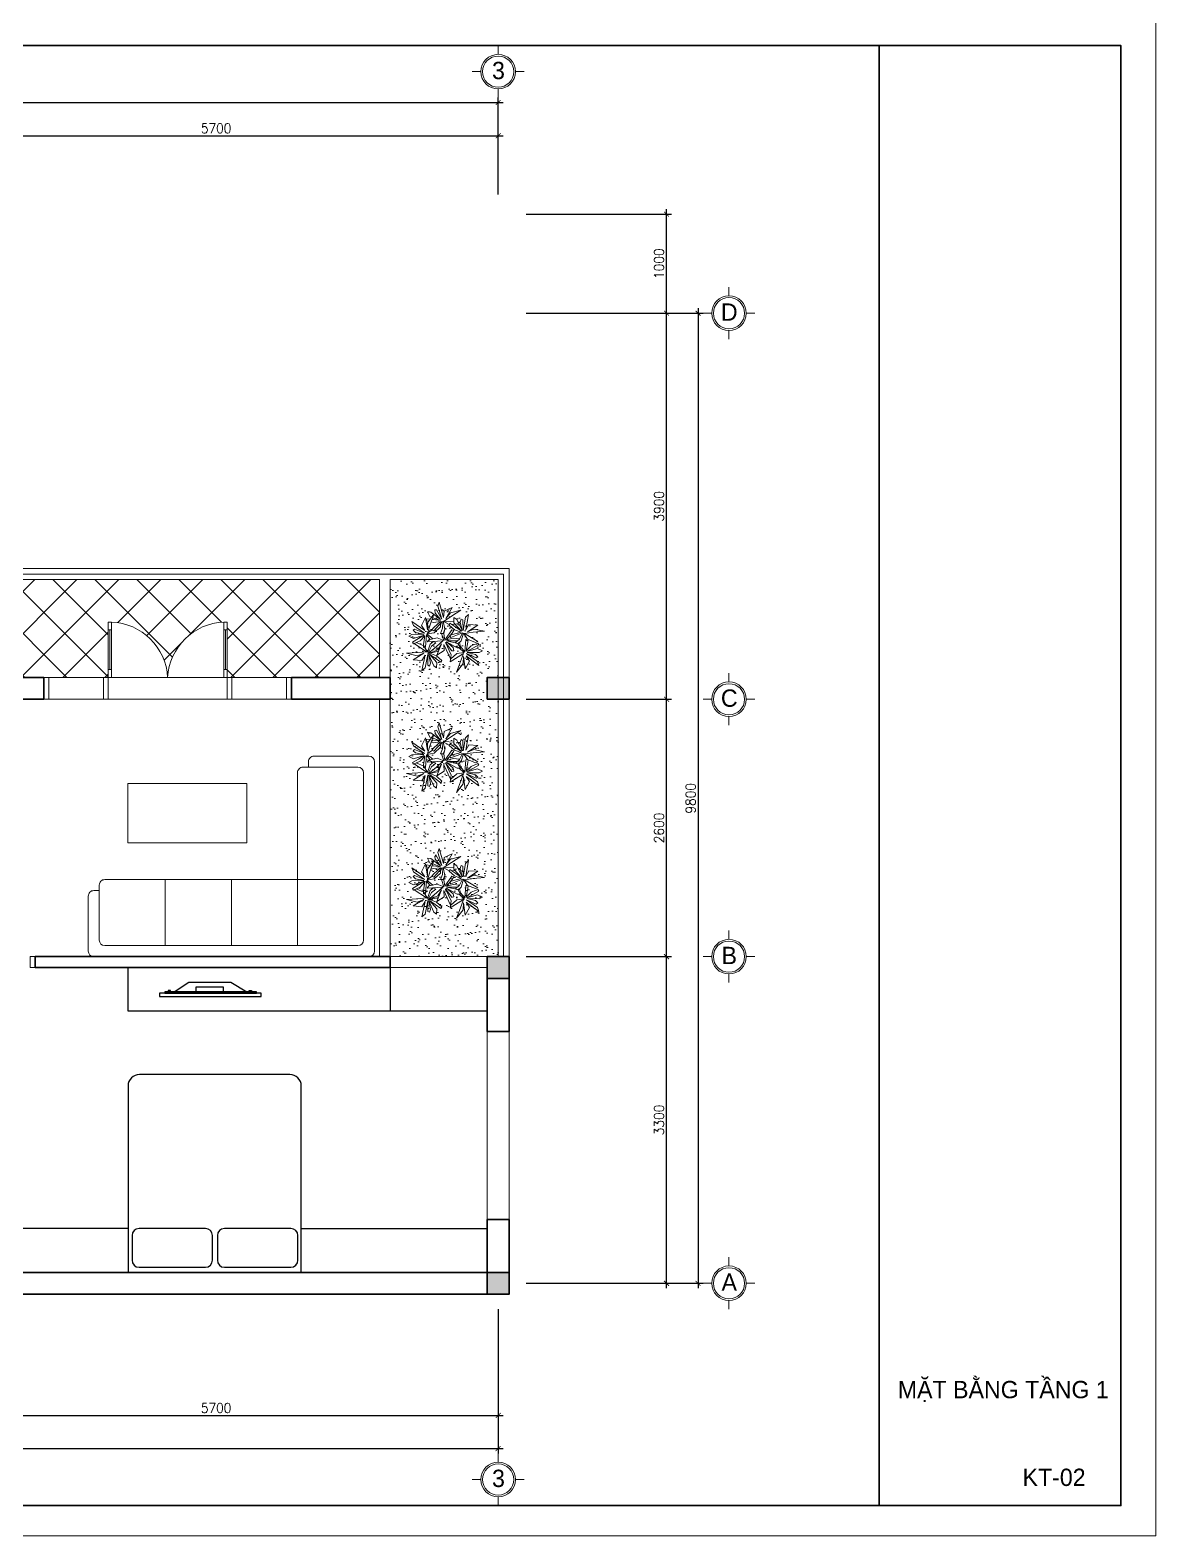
# Model space of a CAD drawing. Header units: millimetres. Extents: x -529782 to -142003, y -492574 to -273331.
# Drawn here: x -453042 to -441666, y -310248 to -295036 of the extents above; entities that cross this region are included whole.
import ezdxf
from ezdxf.enums import TextEntityAlignment as Align

# ---------------------------------------------------------------- set-up
doc = ezdxf.new("R2010")
doc.units = ezdxf.units.MM
doc.header["$LTSCALE"] = 500
doc.header["$MEASUREMENT"] = 0
doc.header["$PDMODE"] = 3
doc.linetypes.add('CENTER', pattern=[2, 1.25, -0.25, 0.25, -0.25])
doc.linetypes.add('HIDDEN', pattern=[0.375, 0.25, -0.125])
doc.layers.get('0').update_dxf_attribs({"linetype": 'CONTINUOUS', "lineweight": 13})
doc.layers.get('Defpoints').update_dxf_attribs({"color": 255, "linetype": 'CONTINUOUS', "lineweight": 13})
for name, color, linetype, lineweight in [('1.cat 30', 30, 'CONTINUOUS', 35), ('1.cot', 2, 'CONTINUOUS', 35), ('2.thay 145', 145, 'CONTINUOUS', 18), ('3.manh 08', 8, 'CONTINUOUS', 9), ('4.dim 08', 8, 'CONTINUOUS', 13), ('7.tim 67', 67, 'CENTER', 9), ('9.text \xad white', 7, 'CONTINUOUS', 15), ('CA.dim 08', 251, 'CONTINUOUS', 13), ('CA.thay 145', 145, 'CONTINUOUS', 18), ('garden1', 88, 'CONTINUOUS', 9), ('noithat', 15, 'CONTINUOUS', 9)]:
    doc.layers.add(name, color=color, linetype=linetype, lineweight=lineweight)
doc.layers.add('HIDE', color=8, linetype='HIDDEN')
doc.layers.add('NTHT', color=5, linetype='CONTINUOUS')
doc.styles.add('CA.JSC1', font='')
doc.styles.get("Standard").update_dxf_attribs({"font": 'txt.shx', "width": 0.9})
doc.styles.get('CA.JSC1').set_extended_font_data('.VnAvantH')
doc.dimstyles.new('CA 50', dxfattribs={"dimscale": 0, "dimtxt": 100, "dimasz": 50, "dimexe": 50, "dimexo": 0, "dimgap": 25, "dimtad": 1, "dimdec": 0, "dimzin": 0, "dimdsep": 46, "dimtxsty": 'Standard', "dimblk": 'ARCHTICK', "dimcen": 0.09, "dimdle": 50, "dimclrd": 256, "dimclre": 256, "dimclrt": 7, "dimadec": 0, "dimazin": 0, "dimtfac": 1, "dimtdec": 0, "dimtix": 1, "dimtmove": 2, "dimatfit": 3, "dimldrblk": 'DOT', "dimfxl": 1, "dimtolj": 1, "dimtzin": 0, "dimarcsym": 0})

# ---------------------------------------------------------------- blocks, each defined once
blk = doc.blocks.new('A$C1A9D127A')
at = {"layer": 'noithat', "color": 135, "linetype": 'Continuous'}
for p, q in [((49.99985728343017, 109.9998206971213), (-0.0001427165698260069, 109.9998206971213)), ((-0.0001427165698260069, 109.9998206971213), (-0.0001427165698260069, -0.000179302878677845)), ((49.99985728343017, -0.000179302878677845), (49.99985728343017, 109.9998206971213)), ((-0.0001427165698260069, -0.000179302878677845), (49.99985728343017, -0.000179302878677845))]:
    blk.add_line(p, q, dxfattribs=at)
blk = doc.blocks.new('_ArchTick')
at = {"color": 1, "linetype": 'ByBlock', "const_width": 0.150000081}
blk.add_lwpolyline([(-0.5000002699998731, -0.5000002699998731), (0.5000002699998731, 0.5000002699998731)], dxfattribs=at)
blk = doc.blocks.new('*D1973')
at = {"layer": '7.tim 67', "linetype": 'Continuous', "lineweight": -2, "transparency": 16777216}
for p, q in [((-454011.9635896764, -307958.8423024677), (-454011.9635896764, -309081.477446922)), ((-448311.9635896764, -307958.8423024677), (-448311.9635896764, -309081.477446922)), ((-454061.9635896764, -309031.477446922), (-448261.9635896764, -309031.477446922))]:
    blk.add_line(p, q, dxfattribs=at)
at = {"layer": 'Defpoints', "color": 0, "linetype": 'Continuous', "transparency": 16777216}
for p in [(-454011.9635896764, -307958.8423024677), (-448311.9635896764, -307958.8423024677), (-448311.9635896764, -309031.477446922)]:
    blk.add_point(p, dxfattribs=at)
at = {"layer": '7.tim 67', "linetype": 'Continuous', "lineweight": -2, "transparency": 16777216, "xscale": 50, "yscale": 50, "zscale": 50, "rotation": 180}
blk.add_blockref('_ArchTick', (-454011.9635896764, -309031.477446922), dxfattribs=at)
at = {"layer": '7.tim 67', "linetype": 'Continuous', "lineweight": -2, "transparency": 16777216, "xscale": 50, "yscale": 50, "zscale": 50}
blk.add_blockref('_ArchTick', (-448311.9635896764, -309031.477446922), dxfattribs=at)
at = {"layer": '7.tim 67', "color": 7, "linetype": 'Continuous', "transparency": 16777216, "insert": (-451161.9635896764, -308956.477446922), "char_height": 100, "attachment_point": 5}
blk.add_mtext('\\A1;5700', dxfattribs=at)
blk = doc.blocks.new('_DOT')
at = {"color": 1, "linetype": 'ByBlock'}
blk.add_line((-0.5, 0), (-1, 0), dxfattribs=at)
at = {"color": 1, "linetype": 'ByBlock', "const_width": 0.5}
blk.add_lwpolyline([(-0.25, 0, 1), (0.25, 0, 1)], format="xyb", close=True, dxfattribs=at)
blk = doc.blocks.new('*D1979')
at = {"layer": 'CA.dim 08', "lineweight": -2, "transparency": 16777216}
for p, q in [((-459211.9635896764, -307958.8423024677), (-459211.9635896764, -309416.1626297468)), ((-448311.9635896764, -307958.8423024677), (-448311.9635896764, -309416.1626297468)), ((-459261.9635896764, -309366.1626297468), (-448261.9635896764, -309366.1626297468))]:
    blk.add_line(p, q, dxfattribs=at)
at = {"layer": 'Defpoints', "color": 0, "transparency": 16777216}
for p in [(-459211.9635896764, -307958.8423024677), (-448311.9635896764, -307958.8423024677), (-448311.9635896764, -309366.1626297468)]:
    blk.add_point(p, dxfattribs=at)
at = {"layer": 'CA.dim 08', "lineweight": -2, "transparency": 16777216, "xscale": 50, "yscale": 50, "zscale": 50, "rotation": 180}
blk.add_blockref('_ArchTick', (-459211.9635896764, -309366.1626297468), dxfattribs=at)
at = {"layer": 'CA.dim 08', "lineweight": -2, "transparency": 16777216, "xscale": 50, "yscale": 50, "zscale": 50}
blk.add_blockref('_ArchTick', (-448311.9635896764, -309366.1626297468), dxfattribs=at)
at = {"layer": 'CA.dim 08', "color": 7, "transparency": 16777216, "insert": (-454261.9635896763, -309291.1626297468), "char_height": 100, "attachment_point": 5}
blk.add_mtext('\\A1;10900', dxfattribs=at)
blk = doc.blocks.new('A$C41BA5761')
at = {"layer": '2.thay 145'}
blk.add_lwpolyline([(839.9994073519047, 524.9998310285737, -3898660.642287513), (839.9994073521084, 525.0001542164828, 1.154242490888426e-06), (839.9994073524431, 524.9999926225864, 1.154242490888426e-06)], format="xyb", dxfattribs=at)
at = {"layer": '3.manh 08'}
for p, q in [((524.9994049160159, 1050.000159478077), (524.9994049160159, 875.0001713204256)), ((174.9994048396911, 525.0001523148676), (-0.000583361616008915, 525.0001523148676)), ((874.9994049923262, 525.0001523148676), (1049.999393193633, 525.0001523148676)), ((524.9994049160159, 0.0001831847475841641), (524.9994049160159, 175.000171342399))]:
    blk.add_line(p, q, dxfattribs=at)
blk.add_arc((524.9994049160159, 525.0001713313977), 349.9999999890093, 359.9999968883953, 359.9999381014106, dxfattribs=at)
blk = doc.blocks.new('*D1980')
at = {"layer": '7.tim 67', "linetype": 'Continuous', "lineweight": -2, "transparency": 16777216}
for p, q in [((-446611.5287372465, -307746.3387839113), (-446611.5287372465, -304346.3387839113)), ((-448030.4723331982, -304396.3387839113), (-446561.5287372465, -304396.3387839113)), ((-448030.4723331982, -307696.3387839113), (-446561.5287372465, -307696.3387839113))]:
    blk.add_line(p, q, dxfattribs=at)
at = {"layer": 'Defpoints', "color": 0, "linetype": 'Continuous', "transparency": 16777216}
for p in [(-448030.4723331982, -304396.3387839113), (-446611.5287372465, -304396.3387839113), (-448030.4723331982, -307696.3387839113)]:
    blk.add_point(p, dxfattribs=at)
at = {"layer": '7.tim 67', "linetype": 'Continuous', "lineweight": -2, "transparency": 16777216, "xscale": 50, "yscale": 50, "zscale": 50}
for p, rotation in [((-446611.5287372465, -304396.3387839113), 90), ((-446611.5287372465, -307696.3387839113), 270)]:
    blk.add_blockref('_ArchTick', p, dxfattribs=dict(at, rotation=rotation))
at = {"layer": '7.tim 67', "color": 7, "linetype": 'Continuous', "transparency": 16777216, "insert": (-446686.5287372464, -306046.3387839114), "char_height": 100, "attachment_point": 5, "rotation": 90}
blk.add_mtext('\\A1;3300', dxfattribs=at)
blk = doc.blocks.new('*D1981')
at = {"layer": '7.tim 67', "linetype": 'Continuous', "lineweight": -2, "transparency": 16777216}
for p, q in [((-448030.4723331982, -301796.3387839114), (-446561.5287372465, -301796.3387839114)), ((-446611.5287372465, -304446.3387839113), (-446611.5287372465, -301746.3387839114)), ((-448030.4723331982, -304396.3387839113), (-446561.5287372465, -304396.3387839113))]:
    blk.add_line(p, q, dxfattribs=at)
at = {"layer": 'Defpoints', "color": 0, "linetype": 'Continuous', "transparency": 16777216}
for p in [(-448030.4723331982, -301796.3387839114), (-446611.5287372465, -301796.3387839114), (-448030.4723331982, -304396.3387839113)]:
    blk.add_point(p, dxfattribs=at)
at = {"layer": '7.tim 67', "linetype": 'Continuous', "lineweight": -2, "transparency": 16777216, "xscale": 50, "yscale": 50, "zscale": 50}
for p, rotation in [((-446611.5287372465, -301796.3387839114), 90), ((-446611.5287372465, -304396.3387839113), 270)]:
    blk.add_blockref('_ArchTick', p, dxfattribs=dict(at, rotation=rotation))
at = {"layer": '7.tim 67', "color": 7, "linetype": 'Continuous', "transparency": 16777216, "insert": (-446686.5287372464, -303096.3387839114), "char_height": 100, "attachment_point": 5, "rotation": 90}
blk.add_mtext('\\A1;2600', dxfattribs=at)
blk = doc.blocks.new('*D1982')
at = {"layer": '7.tim 67', "linetype": 'Continuous', "lineweight": -2, "transparency": 16777216}
for p, q in [((-446611.5287372465, -301846.3387839114), (-446611.5287372465, -297846.3387839113)), ((-448030.4723331982, -297896.3387839113), (-446561.5287372465, -297896.3387839113)), ((-448030.4723331982, -301796.3387839114), (-446561.5287372465, -301796.3387839114))]:
    blk.add_line(p, q, dxfattribs=at)
at = {"layer": 'Defpoints', "color": 0, "linetype": 'Continuous', "transparency": 16777216}
for p in [(-448030.4723331982, -297896.3387839113), (-446611.5287372465, -297896.3387839113), (-448030.4723331982, -301796.3387839114)]:
    blk.add_point(p, dxfattribs=at)
at = {"layer": '7.tim 67', "linetype": 'Continuous', "lineweight": -2, "transparency": 16777216, "xscale": 50, "yscale": 50, "zscale": 50}
for p, rotation in [((-446611.5287372465, -297896.3387839113), 90), ((-446611.5287372465, -301796.3387839114), 270)]:
    blk.add_blockref('_ArchTick', p, dxfattribs=dict(at, rotation=rotation))
at = {"layer": '7.tim 67', "color": 7, "linetype": 'Continuous', "transparency": 16777216, "insert": (-446686.5287372464, -299846.3387839114), "char_height": 100, "attachment_point": 5, "rotation": 90}
blk.add_mtext('\\A1;3900', dxfattribs=at)
blk = doc.blocks.new('*D1983')
at = {"layer": '7.tim 67', "linetype": 'Continuous', "lineweight": -2, "transparency": 16777216}
for p, q in [((-448030.4723331982, -296896.3387839113), (-446561.5287372465, -296896.3387839113)), ((-446611.5287372465, -297946.3387839113), (-446611.5287372465, -296846.3387839113)), ((-448030.4723331982, -297896.3387839113), (-446561.5287372465, -297896.3387839113))]:
    blk.add_line(p, q, dxfattribs=at)
at = {"layer": 'Defpoints', "color": 0, "linetype": 'Continuous', "transparency": 16777216}
for p in [(-448030.4723331982, -296896.3387839113), (-446611.5287372465, -296896.3387839113), (-448030.4723331982, -297896.3387839113)]:
    blk.add_point(p, dxfattribs=at)
at = {"layer": '7.tim 67', "linetype": 'Continuous', "lineweight": -2, "transparency": 16777216, "xscale": 50, "yscale": 50, "zscale": 50}
for p, rotation in [((-446611.5287372465, -296896.3387839113), 90), ((-446611.5287372465, -297896.3387839113), 270)]:
    blk.add_blockref('_ArchTick', p, dxfattribs=dict(at, rotation=rotation))
at = {"layer": '7.tim 67', "color": 7, "linetype": 'Continuous', "transparency": 16777216, "insert": (-446686.5287372464, -297396.3387839114), "char_height": 100, "attachment_point": 5, "rotation": 90}
blk.add_mtext('\\A1;1000', dxfattribs=at)
blk = doc.blocks.new('*D1984')
at = {"layer": 'CA.dim 08', "lineweight": -2, "transparency": 16777216}
for p, q in [((-446292.1934527561, -297846.3387839113), (-446292.1934527561, -307746.3387839113)), ((-448030.4723331982, -297896.3387839113), (-446242.1934527561, -297896.3387839113)), ((-448030.4723331982, -307696.3387839113), (-446242.1934527561, -307696.3387839113))]:
    blk.add_line(p, q, dxfattribs=at)
at = {"layer": 'Defpoints', "color": 0, "transparency": 16777216}
for p in [(-448030.4723331982, -297896.3387839113), (-448030.4723331982, -307696.3387839113), (-446292.1934527561, -307696.3387839113)]:
    blk.add_point(p, dxfattribs=at)
at = {"layer": 'CA.dim 08', "lineweight": -2, "transparency": 16777216, "xscale": 50, "yscale": 50, "zscale": 50}
for p, rotation in [((-446292.1934527561, -297896.3387839113), 90), ((-446292.1934527561, -307696.3387839113), 270)]:
    blk.add_blockref('_ArchTick', p, dxfattribs=dict(at, rotation=rotation))
at = {"layer": 'CA.dim 08', "color": 7, "transparency": 16777216, "insert": (-446367.193452756, -302796.3387839114), "char_height": 100, "attachment_point": 5, "rotation": 90}
blk.add_mtext('\\A1;9800', dxfattribs=at)
blk = doc.blocks.new('*D1986')
at = {"layer": '7.tim 67', "linetype": 'Continuous', "lineweight": -2, "transparency": 16777216}
for p, q in [((-454061.9635896764, -296102.9920809304), (-448261.9635896764, -296102.9920809304)), ((-454011.9635896764, -296698.2520572055), (-454011.9635896764, -296052.9920809304)), ((-448311.9635896764, -296698.2520572055), (-448311.9635896764, -296052.9920809304))]:
    blk.add_line(p, q, dxfattribs=at)
at = {"layer": 'Defpoints', "color": 0, "linetype": 'Continuous', "transparency": 16777216}
for p in [(-448311.9635896764, -296102.9920809304), (-454011.9635896764, -296698.2520572055), (-448311.9635896764, -296698.2520572055)]:
    blk.add_point(p, dxfattribs=at)
at = {"layer": '7.tim 67', "linetype": 'Continuous', "lineweight": -2, "transparency": 16777216, "xscale": 50, "yscale": 50, "zscale": 50, "rotation": 180}
blk.add_blockref('_ArchTick', (-454011.9635896764, -296102.9920809304), dxfattribs=at)
at = {"layer": '7.tim 67', "linetype": 'Continuous', "lineweight": -2, "transparency": 16777216, "xscale": 50, "yscale": 50, "zscale": 50}
blk.add_blockref('_ArchTick', (-448311.9635896764, -296102.9920809304), dxfattribs=at)
at = {"layer": '7.tim 67', "color": 7, "linetype": 'Continuous', "transparency": 16777216, "insert": (-451161.9635896764, -296027.9920809304), "char_height": 100, "attachment_point": 5}
blk.add_mtext('\\A1;5700', dxfattribs=at)
blk = doc.blocks.new('*D1987')
at = {"layer": 'CA.dim 08', "lineweight": -2, "transparency": 16777216}
for p, q in [((-459261.9635896764, -295768.3068981057), (-448261.9635896764, -295768.3068981057)), ((-459211.9635896764, -296434.9971457466), (-459211.9635896764, -295718.3068981057)), ((-448311.9635896764, -296434.9971457466), (-448311.9635896764, -295718.3068981057))]:
    blk.add_line(p, q, dxfattribs=at)
at = {"layer": 'Defpoints', "color": 0, "transparency": 16777216}
for p in [(-448311.9635896764, -295768.3068981057), (-459211.9635896764, -296434.9971457466), (-448311.9635896764, -296434.9971457466)]:
    blk.add_point(p, dxfattribs=at)
at = {"layer": 'CA.dim 08', "lineweight": -2, "transparency": 16777216, "xscale": 50, "yscale": 50, "zscale": 50, "rotation": 180}
blk.add_blockref('_ArchTick', (-459211.9635896764, -295768.3068981057), dxfattribs=at)
at = {"layer": 'CA.dim 08', "lineweight": -2, "transparency": 16777216, "xscale": 50, "yscale": 50, "zscale": 50}
blk.add_blockref('_ArchTick', (-448311.9635896764, -295768.3068981057), dxfattribs=at)
at = {"layer": 'CA.dim 08', "color": 7, "transparency": 16777216, "insert": (-454261.9635896764, -295843.3068981057), "char_height": 100, "attachment_point": 5}
blk.add_mtext('\\A1;10900', dxfattribs=at)
blk = doc.blocks.new('khung co loan')
at = {"layer": '1.cat 30'}
blk.add_lwpolyline([(1158.281703106128, -14553.47590842255), (1158.281703106128, -303.4759079545038), (20658.28170374641, -303.4759079545038), (20658.28170374641, -14553.47590842255)], close=True, dxfattribs=at)
blk.add_lwpolyline([(18298.08122972515, -303.4759079552605), (18298.08122972515, -14553.47590842255)], dxfattribs=at)
at = {"layer": '3.manh 08'}
blk.add_lwpolyline([(0, -14850.00000048772), (21000.00000000023, -14850.00000048772), (21000.00000000023, -4.877219907939434e-07), (0, -4.877219907939434e-07)], close=True, dxfattribs=at)
blk = doc.blocks.new('LCD')
blk.add_lwpolyline([(-293.9348753131344, -78.38028329071676), (-173.8344623679295, 0), (173.8344623679295, 0), (305.4047792079509, -78.38028329073131)])
for points in [[(-414.6691140700132, -89.59505676757544), (-414.6691140700132, -118.3803559560329), (424.3031381051987, -118.3803559560329), (424.3031381051987, -89.59505676757544)], [(-370.1690302749921, -89.59505676757544), (384.3309697250079, -89.59505676757544), (384.3309697250079, -78.38028329072404), (-370.1690302749921, -78.38028329072404)], [(-344.1690302749921, -78.38028329072404), (-324.1690302749921, -78.38028329072404), (-324.1690302749921, -67.88028329072404), (-344.1690302749921, -67.88028329072404)], [(-112.6690302749921, -37.38028329072404), (110.8309697250079, -37.38028329072404), (110.8309697250079, -78.38028329072404), (-112.6690302749921, -78.38028329072404)], [(344.1690302749921, -78.38028329072404), (324.1690302749921, -78.38028329072404), (324.1690302749921, -67.88028329072404), (344.1690302749921, -67.88028329072404)]]:
    blk.add_lwpolyline(points, close=True)
blk = doc.blocks.new('A$C547F5936')
at = {"layer": 'noithat'}
for p, q in [((1223.749992698431, 1557.416313473135), (55.62199917435646, 1557.416313473135)), ((2836.836076870561, 1557.458222828805), (778.749992698431, 1557.458222828805)), ((-7.301568984985352e-06, 1501.794307000935), (-7.301568984985352e-06, -411.800029680133)), ((111.2440056502819, 1390.550294052809), (111.2440056502819, -300.5560167320074)), ((1223.749992698431, 1446.17230052501), (166.8660121262074, 1446.17230052501)), ((778.7080833464861, -300.5560167320074), (778.7080833464861, 1446.17230052501)), ((2725.59206391871, 1446.21420988068), (889.999992698431, 1446.21420988068)), ((1446.249992698431, 1446.208222828805), (1446.249992698431, 778.7082228288054)), ((2113.749992698431, 1446.21420988068), (2113.749992698431, 778.7501321844757)), ((2781.214070394635, 834.3721386604011), (2781.214070394635, 1390.59220340848)), ((2892.458083346486, 945.6161516085267), (2892.458083346486, 1501.836216356605)), ((111.2440056502819, 778.7501321844757), (2725.59206391871, 778.7501321844757)), ((111.2440056502819, 778.7082228288054), (778.7080833464861, 778.7082228288054)), ((2781.214070394635, 889.9941451363266), (2836.836076870561, 889.9941451363266)), ((1291.249992698431, 407.5001321844757), (2491.249992698431, 407.5001321844753)), ((1291.249992698431, -192.4998678155243), (1291.249992698431, 407.5001321844757)), ((2491.249992698431, 407.5001321844753), (2491.249992698431, -192.4998678155247)), ((2491.249992698431, -192.4998678155247), (1291.249992698431, -192.4998678155243)), ((166.8660121262074, -356.1780232042075), (723.0860768705606, -356.1780232042075)), ((667.4640703946352, -411.800029680133), (667.4640703946352, -356.1780232042075)), ((55.62199917435646, -467.4220361560584), (611.8420639187098, -467.4220361560584))]:
    blk.add_line(p, q, dxfattribs=at)
for centre, radius, start, end in [((55.62199917435646, 1501.794307000935), 55.62200647461214, 90, 180), ((2836.836076870561, 1501.836216356605), 55.6220064746376, 0, 90), ((166.8660121262074, 1390.550294052809), 55.62200647461214, 90, 180), ((2725.59206391871, 1390.59220340848), 55.62200647461577, 0, 90), ((2836.836076870561, 945.6161516085267), 55.62200647462305, 270, 0), ((2725.59206391871, 834.3721386604011), 55.62200647461577, 270, 0), ((166.8660121262074, -300.5560167320074), 55.62200647460122, 180, 270), ((723.0860768705606, -300.5560167320074), 55.62200647462305, 270, 0), ((55.62199917435646, -411.800029680133), 55.62200647461577, 180, 270), ((611.8420639187098, -411.800029680133), 55.62200647461577, 270, 0)]:
    blk.add_arc(centre, radius, start, end, dxfattribs=at)
blk = doc.blocks.new('A$C2BDB356E')
at = {"layer": 'noithat', "color": 135, "linetype": 'Continuous'}
for p, q in [((0.0007344302721321583, 599.9999563574092), (0.0007344302721321583, 699.9999563574092)), ((0.0007344302721321583, 699.9999563574092), (40.00073443027213, 699.9999563574092)), ((40.00073443027213, 599.9999563574092), (0.0007344302721321583, 599.9999563574092)), ((40.00073443027213, 699.9999563574092), (40.00073443027213, 599.9999563574092)), ((0.0007344302721321583, 99.99995635740925), (0.0007344302721321583, -4.364259075373411e-05)), ((40.00073443027213, 99.99995635740925), (0.0007344302721321583, 99.99995635740925)), ((40.00073443027213, -4.364259075373411e-05), (40.00073443027213, 99.99995635740925)), ((0.0007344302721321583, -4.364259075373411e-05), (40.00073443027213, -4.364259075373411e-05))]:
    blk.add_line(p, q, dxfattribs=at)
at = {"layer": 'noithat', "color": 8, "linetype": 'Continuous'}
for p, q in [((0.0007344302721321583, 99.99995635740925), (0.0007344302721321583, 599.9999563574092)), ((20.00073443027213, 599.9999563574092), (20.00073443027213, 99.99995635740925)), ((40.00073443027213, 599.9999563574092), (40.00073443027213, 99.99995635740925))]:
    blk.add_line(p, q, dxfattribs=at)
at = {"layer": 'noithat', "color": 1, "linetype": 'Continuous'}
blk.add_arc((10.18820847296689, 740.3098040898665), 740.9098847954065, 272.306074052381, 356.8812333185894, dxfattribs=at)
blk = doc.blocks.new('LON')
at = {"layer": 'garden1'}
for points in [[(23.24277342360438, 127.7441970680229), (19.07211953650403, 129.2784137483977), (13.46029109584197, 140.7057993440976), (21.68536592649616, 139.6467053774395), (44.87221260308434, 122.0152245208446), (31.44422030907299, 137.8841682459897), (30.72826271171652, 145.3525397363992), (34.96143613308232, 145.5530660055956), (47.49797342567035, 123.3813651075616), (37.86921471059759, 154.0726730237802), (41.09189834709105, 163.5902553942724), (52.06642477742571, 127.4265266922885), (53.01899839319231, 142.269263754788), (72.47093255032814, 151.055171650165), (57.66573878550116, 125.001292138928), (68.37716678383731, 138.0814920699777), (93.35478190221329, 144.9043365646939), (70.553270886252, 130.3718485674908), (53.46545266813337, 118.6452747906005), (76.42569240318699, 117.0629560116358)], [(19.98918023412989, 74.7878463963425), (10.57944507120555, 85.73703142153681), (8.829644571233075, 56.18617319017358), (3.566967436228879, 55.30449900277017), (3.92520145564049, 62.60611008440901), (7.355701882836001, 83.61544902733294), (-4.395831226014707, 71.53341287477815), (-19.99101625333424, 64.25944202225946), (-22.80142645724845, 68.11691405529564), (-8.58389704937872, 76.65834259716212), (5.633632358541945, 85.1997711389995), (-19.85317809413391, 76.85127972140617), (-31.34285499911493, 82.3344434631872), (-24.23409029516188, 86.60515773412772), (4.889705583773321, 87.15605663805036), (-15.48590451451309, 91.27538487495622), (-20.67966256988439, 96.68962953714072), (-17.48346886404761, 99.47249025852943), (6.10206430805556, 89.85626891186985), (-20.48672544564761, 107.9589105819177), (-23.86194541461737, 117.4234736548242), (7.176675619710295, 95.86287282164267), (-1.282104474572407, 108.0965672479651), (8.52696324975841, 127.053152129738), (13.07308159935928, 97.43337481874914), (13.36248728575447, 114.3372963859001), (28.72354708491184, 135.1812476871128), (19.85125251300633, 109.6394290159806), (13.72053981200588, 89.84244879730977), (24.82264763888816, 97.44165948942828)], [(16.26504039290012, 118.2758707034227), (11.15409132592322, 119.4866720618156), (11.34210316254757, 124.2556496827892), (19.86326816684596, 123.1584299454989)], [(39.86209046388103, 107.7359114010178), (44.63541504139721, 111.0031737742684), (44.22208205694187, 105.0241193470283), (29.24680575972889, 90.8205008002551), (11.8193532780133, 87.77596536817146), (25.80952472036006, 76.08331418407033)], [(65.4935783056062, 110.1925414091238), (50.69242575181124, 118.2034765093122), (54.70935602622922, 98.93955418880796), (50.56233008429263, 89.27470572455786), (44.40683900515432, 89.24181842054531), (49.11004201811738, 101.364788742183), (48.4552030351042, 117.3731401221885), (28.75413842697162, 95.27827471625642), (24.0791667243393, 97.85077536337485), (28.88889008817205, 103.3560834531381), (44.61056771957374, 117.7084180525999), (27.89877317473292, 115.5197995176568), (22.35045807223651, 116.8342143894988)], [(24.34672380824486, 122.5811220282776), (27.79225282385596, 122.1374617495021), (44.24240248517162, 120.0192738162004), (25.8119013866235, 126.7991176915966)], [(68.43148713920527, 84.69649789207324), (73.30256113791256, 86.63953272701474), (93.83742629153858, 92.25023403100204), (77.96446267411375, 97.91796320589492), (64.86739540644339, 109.0798302981857), (67.20805979007127, 113.2391314706474), (80.88543634591042, 103.8570467049431), (94.56281290172774, 94.47496193925326), (76.37769883609144, 114.1873043272208), (76.5901445557829, 126.9165080264502), (83.42883283370611, 122.225465643598), (96.03301335316064, 95.9645896217844), (91.31220321246656, 116.2093001313478), (94.07838594667555, 123.1833521157387), (97.93781885951466, 121.4327106357814), (98.99284148713923, 95.98401685288991), (104.4086435689678, 127.6910896255431), (111.6145685041192, 134.6942824565776), (104.9027841395655, 97.50278538206476), (112.5148001941707, 110.2805571590288), (133.8333336512733, 109.2365019693243), (108.7816442834592, 92.79231576812163), (124.2770307168976, 99.55392203283554), (149.6195016399506, 94.24434281083813), (122.7006074056044, 91.69969250069698), (102.1463150208801, 89.048819330681), (134.2406785930871, 69.72376774226723), (128.6306042002834, 67.61497630939994), (109.4882305737265, 75.33321522387268), (99.47664153097867, 89.91928326289053), (94.27328516883426, 70.94141418945219), (86.24905367579049, 64.28773384659144)], [(79.35159543319605, 110.9636529529962), (71.55061607970856, 110.2603269431274)], [(86.23095948502305, 116.3872201127233), (90.84019742417149, 116.0695716982591), (87.92287120217952, 112.8621132027183)], [(85.32901895615214, 71.14120106236078), (76.09531530251843, 71.1316823198722), (59.5093618581086, 71.11458436808607), (85.66216129610257, 65.17270776590158), (92.698366698678, 54.56282682724122), (84.405389976484, 54.55427785136271), (59.14173493456474, 69.05416439996043), (74.50083997212641, 55.04587241112313), (76.17225907983084, 47.73180882331508), (72.00012229390995, 46.98800600033428), (56.71368804285885, 67.3613713553641), (70.21328452587477, 38.16496282971639), (68.2426332960531, 28.31170967503567), (52.70399078182527, 62.76176182033669), (53.67007895524875, 47.91989827017824), (35.51102411733882, 36.70300710576703), (46.8390609512935, 64.4460058890545), (37.90059912035213, 50.09573689865647), (14.00913106402732, 40.11424311697192), (34.75012334257917, 57.46109733612684), (50.18617515182996, 71.28984885397949), (12.79083462741983, 69.03279345740157), (16.21916859039629, 73.94873306631052), (36.36597260986309, 78.4329239409999), (52.87925526771869, 72.08494852660806), (46.90837430640386, 89.25518352024665)], [(54.18532671686989, 101.4526323900936), (55.38424893104093, 101.6147850779234), (52.28079401785362, 88.98723204489215), (54.99097208550666, 73.19637827311817), (71.68379521436873, 97.64355970552424), (76.65103167292546, 95.69428241260175), (72.59003756219317, 89.61561620753491), (58.84677879756055, 73.3588177979982), (75.137776104988, 77.6805691478221), (90.58973054352828, 76.0751703713031)], [(83.20225150570332, 65.7315955615195), (80.68333115295536, 67.00427235224925), (90.39442502491147, 75.65188380339532), (97.10683630068525, 90.19972429142217), (69.5014099183536, 79.51068980504351), (67.07767875578429, 83.09508804083453)], [(110.7220090767005, 74.83575354857021), (110.1650619223801, 68.24487895003404), (105.9956514712831, 47.36961434116529), (118.1660315771151, 59.02963046808145), (134.0080810378786, 65.74899925403588), (136.6806810929338, 61.79479833022924), (122.1707240320611, 53.76016765474924), (107.660766971203, 45.72553697924013), (133.4261873898649, 53.16985875151295), (144.7153117684284, 47.2848412693711), (137.4603332380066, 43.26752593161655), (108.335228426331, 43.74422888974368), (128.5528620904443, 38.90877223869029), (133.5524162177535, 33.3147015805589), (130.2600538663173, 30.64630915313319), (107.0283817919844, 41.08845934510464), (132.9621073145099, 22.05923822276236), (136.0013914903029, 12.48151324765058), (105.7425732956472, 35.1234969386278), (113.7645810883332, 22.59905559483741), (103.2929775031807, 4.000253527090535), (99.79444139954285, 33.76195114552684), (98.90897804468113, 16.87875610882475), (82.82226566342433, -3.410407224408118), (92.58995440026774, 21.8025729393994), (99.41513439599657, 41.37099091392884), (67.7731117503572, 21.31386761835893), (68.39708167437493, 27.27462239724991), (83.86403175922896, 40.94119237923587), (101.388027230314, 43.36912951379782), (88.92091928783339, 54.55893277229916)], [(90.09856202806259, 67.47974021821574), (92.69155798246356, 57.8748789470701), (102.6990814922538, 45.36306048609549), (105.4901156398555, 74.83381128052133), (109.4717382651725, 75.35724317126733)], [(39.53948885821592, 46.5689436349785), (19.26317336094507, 41.7905992307642), (34.92634690443811, 35.56652319121349), (47.62156132869131, 23.94963984316564), (45.13564591926843, 19.87548709967814), (31.79770654860476, 29.73416436105617), (18.459767177912, 39.59284162241966), (35.93826863637514, 19.25133718526922), (35.27696865789767, 6.537547728992649), (28.6079989725622, 11.46688635967439), (16.93793918812298, 38.15599800895143), (20.94173719542596, 17.7573717435298), (17.93128588803665, 10.88522863341495), (14.13600342963036, 12.77091128456232), (13.97926758488757, 38.24098238526494), (7.448458712249703, 6.744666545637301), (0, 0), (8.019432190259977, 36.93161533625971), (-0.03854679626238067, 24.4302868207451), (-21.30698858902178, 26.22564297146164), (4.309134108152648, 41.77596959064249), (-11.4151066555205, 35.56512645898329), (-36.55452776699531, 41.76528534237877), (-9.562628676518216, 43.35886480056797), (11.07237568582059, 45.28309424797771), (-18.86887086908246, 64.78283772440045)], [(-13.67129498601571, 67.20711261508404), (4.218807607729104, 59.24912892497377), (13.70968481581804, 44.31900682834384), (19.57919371005119, 63.10153321168036), (27.90675546560669, 69.52483728411607), (33.29956277411839, 66.5568781648617), (23.28949179214396, 58.25717895731214), (16.0681236607852, 43.95515216696367), (20.39951144152292, 45.45887635942199)], [(23.35560674373119, 66.01439653597481), (22.24939765490853, 69.60368010867387)], [(28.31885316714761, 69.970011772617), (28.53195879523264, 69.18075342994416)], [(39.04420320915233, 51.93173805894912), (42.17271423525381, 53.01786055695266)]]:
    blk.add_lwpolyline(points, dxfattribs=at)

msp = doc.modelspace()

# ---------------------------------------------------------------- hatches: boundary and pattern name
at = {"layer": '1.cot'}
for points in [[(-448201.9635896762, -301576.3387839114), (-448421.9635896762, -301576.3387839114), (-448421.9635896762, -301796.3387839114), (-448201.9635896762, -301796.3387839114)], [(-448201.9635896764, -304396.3387839113), (-448421.9635896764, -304396.3387839113), (-448421.9635896764, -304616.3387839113), (-448201.9635896764, -304616.3387839113)], [(-448201.9635896764, -307586.3387839113), (-448421.9635896764, -307586.3387839113), (-448421.9635896764, -307806.3387839113), (-448201.9635896764, -307806.3387839113)]]:
    msp.add_hatch(color=256, dxfattribs=at).paths.add_polyline_path(points)
at = {"layer": 'CA.dim 08'}
h = msp.add_hatch(dxfattribs=at)
h.set_pattern_fill('AR-SAND', color=256, scale=75, style=0)
h.set_pattern_definition([(37.50000000000001, (-145523.5924993914, 15368.81805302692), (-4.724501858220612, 144.5117826759869), [0, -114, 0, -127.5, 0, -121.875]), (7.499999999999999, (-145523.5924993914, 15368.81805302692), (132.7332528950795, 211.6609548922305), [0, -61.49999999999999, 0, -102.75, 0, -39.375]), (327.5, (-145615.8424993914, 15368.81805302692), (233.5606396313621, 0.4244290152723373), [0, -37.5, 0, -135, 0, -176.25]), (317.5, (-145615.8424993914, 15368.81805302692), (225.459495342922, 65.82566737006869), [0, -18.75, 0, -88.5, 0, -101.25])])
h.paths.add_polyline_path([(-448311.9635896764, -301796.3387839114), (-448421.9635896762, -301796.3387839114), (-448421.9635896762, -301576.3387839114), (-448311.9635896764, -301576.3387839114), (-448311.9635896764, -300586.3387839113), (-449401.9635896764, -300586.3387839113), (-449401.9635896764, -301576.3387839113), (-449401.9635896763, -301796.3387839113), (-449401.9635896762, -304396.3387839113), (-448421.9635896764, -304396.3387839113), (-448311.9635896764, -304396.3387839113)])
at = {"layer": 'HIDE'}
h = msp.add_hatch(dxfattribs=at)
h.set_pattern_fill('_USER', color=256, scale=300, angle=45, style=0, double=1, pattern_type=0)
h.set_pattern_definition([(45, (-145523.5924993914, 15368.81805302692), (-212.1320343559642, 212.1320343559643), []), (135, (-145523.5924993914, 15368.81805302692), (-212.1320343559643, -212.1320343559642), [])])
h.paths.add_polyline_path([(-449511.9635896764, -300586.3387839113), (-453901.9635896764, -300586.3387839113), (-453901.9635896764, -301576.3387839113), (-452901.9635896764, -301576.3387839113), (-452851.9635897178, -301576.338783911), (-452301.9635896828, -301576.3387839435), (-452251.9635896828, -301576.3387839435), (-452251.9635896828, -301496.3387839388), (-452251.9635896828, -301096.3387839156), (-452251.9635896828, -301016.3387839108), (-452219.9635892262, -301016.3387839109, -0.3867462165818639), (-451651.9635896643, -301576.3387836438, -0.3867462169709407), (-451083.9635893298, -301016.3387839109), (-451051.9635896785, -301016.3387839109), (-451051.9635896785, -301096.3387839156), (-451051.9635896785, -301496.3387839388), (-451051.9635896785, -301576.3387839435), (-451001.9635896785, -301576.3387839435), (-450451.9635896764, -301576.338783911), (-450401.9635896764, -301576.338783911), (-449511.9635896765, -301576.3387839113)])

# ---------------------------------------------------------------- linework, layer by layer
at = {"layer": '1.cat 30'}
for p, q in [((-452901.9635896764, -301576.3387839113), (-452901.9635896764, -301796.3387839113)), ((-452901.9635896764, -301576.3387839113), (-452901.9635896764, -301796.3387839113)), ((-452901.9635897091, -301796.3387839112), (-452901.9635897091, -301576.338783911)), ((-450401.9635896764, -301576.3387839113), (-450401.9635896764, -301796.3387839113)), ((-450401.9635896764, -301576.3387839113), (-450401.9635896764, -301796.3387839113)), ((-450401.9635896764, -301796.3387839112), (-450401.9635896764, -301576.338783911)), ((-452991.9635896764, -304396.3387839113), (-452991.9635896764, -304506.3387839112)), ((-449401.9635896764, -304506.3387839113), (-449401.9635896764, -304396.3387839113)), ((-448201.9635896763, -305151.3387839113), (-448421.9635896764, -305151.3387839113)), ((-448201.9635896763, -307051.3387839113), (-448421.9635896764, -307051.3387839113))]:
    msp.add_line(p, q, dxfattribs=at)
for points in [[(-457156.9635896764, -297786.3387839113), (-458211.9635896763, -297786.3387839113), (-458211.9635896763, -297786.3387839113), (-459321.9635896764, -297786.3387839113), (-459321.9635896764, -307806.3387839113), (-448201.9635896764, -307806.3387839113), (-448201.9635896764, -307051.3387839113)], [(-452901.9635896764, -301576.3387839113), (-453901.9635896764, -301576.3387839113), (-453901.9635896764, -301286.3387839113)], [(-449401.9635896764, -301576.3387839113), (-450401.9635896764, -301576.3387839113)], [(-449401.9635896764, -301576.3387839113), (-449401.9635896763, -301796.3387839113), (-450401.9635896764, -301796.3387839113)], [(-452901.9635896764, -301796.3387839113), (-454231.9635896764, -301796.3387839113)], [(-449401.9635896764, -304396.3387839113), (-452991.9635896764, -304396.3387839113)], [(-449401.9635896764, -304506.3387839113), (-452991.9635896764, -304506.3387839113)], [(-448201.9635896763, -305151.3387839113), (-448201.9635896763, -304396.3387839113), (-448421.9635896764, -304396.3387839113)], [(-448421.9635896764, -305151.3387839113), (-448421.9635896764, -304396.3387839113)], [(-453901.9635896764, -307586.3387839113), (-448421.9635896764, -307586.3387839113), (-448421.9635896764, -307051.3387839113)]]:
    msp.add_lwpolyline(points, dxfattribs=at)
at = {"layer": '1.cot'}
for points in [[(-448421.9635896762, -301796.3387839114), (-448201.9635896762, -301796.3387839114), (-448201.9635896762, -301576.3387839114), (-448421.9635896762, -301576.3387839114)], [(-448421.9635896764, -304616.3387839113), (-448201.9635896764, -304616.3387839113), (-448201.9635896764, -304396.3387839113), (-448421.9635896764, -304396.3387839113)], [(-448421.9635896764, -307806.3387839113), (-448201.9635896764, -307806.3387839113), (-448201.9635896764, -307586.3387839113), (-448421.9635896764, -307586.3387839113)]]:
    msp.add_lwpolyline(points, close=True, dxfattribs=at)
at = {"layer": '4.dim 08'}
for p, q in [((-453901.9635896764, -300476.3387839113), (-448201.9635896764, -300476.3387839113)), ((-448201.9635896763, -304396.3387839113), (-448201.9635896764, -300476.3387839113)), ((-448201.9635896764, -305151.3387839113), (-448201.9635896764, -304396.3387839114)), ((-448201.9635896764, -307806.3387839113), (-448201.9635896764, -307051.3387839113))]:
    msp.add_line(p, q, dxfattribs=at)
for points in [[(-453901.9635896764, -300476.3387839113), (-448201.9635896764, -300476.3387839113)], [(-453901.9635896764, -300531.3387839113), (-448256.9635896764, -300531.3387839113), (-448256.9635896763, -304396.3387839113)], [(-453901.9635896764, -300586.3387839113), (-449511.9635896764, -300586.3387839113)], [(-449401.9635896764, -300586.3387839113), (-448311.9635896764, -300586.3387839113), (-448311.9635896763, -304396.3387839113)]]:
    msp.add_lwpolyline(points, dxfattribs=at)
at = {"layer": 'CA.dim 08'}
for p, q in [((-449511.9635896764, -301576.3387839113), (-449511.9635896764, -300586.3387839113)), ((-449401.9635896764, -301576.3387839113), (-449401.9635896764, -300586.3387839113)), ((-452301.9635896828, -301576.3387839435), (-452851.9635897178, -301576.3387839435)), ((-452219.963589681, -301576.3387839435), (-451083.9635896786, -301576.3387839435)), ((-451001.9635896785, -301576.3387839435), (-450451.9635896764, -301576.338783911)), ((-450401.9635896764, -301796.3387839112), (-452901.9635896764, -301796.3387839112)), ((-449511.9635896764, -301796.3387839113), (-449511.9635896764, -304396.3387839113)), ((-449401.9635896764, -301796.3387839113), (-449401.9635896764, -304396.3387839113)), ((-448421.9635896764, -304396.3387839113), (-449401.9635896764, -304396.3387839113)), ((-449401.9635896764, -304506.3387839113), (-448421.9635896764, -304506.3387839113)), ((-448421.9635896764, -305151.3387839113), (-448421.9635896764, -307051.3387839113)), ((-448201.9635896764, -307051.3387839113), (-448201.9635896763, -305151.3387839113))]:
    msp.add_line(p, q, dxfattribs=at)
at = {"layer": 'CA.thay 145'}
for points in [[(-452851.9635897178, -301576.338783911), (-452901.9635897178, -301576.338783911), (-452901.9635897178, -301796.3387839112), (-452851.9635897178, -301796.3387839112)], [(-452251.9635896828, -301576.3387839435), (-452301.9635896828, -301576.3387839435), (-452301.9635896828, -301796.3387839437), (-452251.9635896828, -301796.3387839437)], [(-451051.9635896785, -301576.3387839435), (-451001.9635896785, -301576.3387839435), (-451001.9635896785, -301796.3387839437), (-451051.9635896785, -301796.3387839437)], [(-450451.9635896764, -301576.338783911), (-450401.9635896764, -301576.338783911), (-450401.9635896764, -301796.3387839112), (-450451.9635896764, -301796.3387839112)]]:
    msp.add_lwpolyline(points, close=True, dxfattribs=at)
at = {"layer": 'NTHT'}
for p, q in [((-449401.9635896764, -304506.3387839113), (-449401.9635896764, -304946.3387839113)), ((-450418.630256348, -305586.338783889), (-451935.2969230271, -305586.338783889)), ((-452051.9635896987, -305703.0054505569), (-452051.9635896987, -307586.3387839113)), ((-450301.9635896764, -307586.3387839113), (-450301.9635896764, -305703.0054505569)), ((-452051.9635896987, -307142.8315818672), (-453461.9635896763, -307142.8315818672)), ((-452012.3149218938, -307213.8184842941), (-452012.3149218938, -307463.6382179771)), ((-451269.4014792598, -307142.8315818672), (-451941.3280194632, -307142.8315818672)), ((-451198.4145768366, -307463.6382179771), (-451198.4145768366, -307213.8184842941)), ((-451149.905735471, -307213.8184842941), (-451149.905735471, -307463.6382179771)), ((-450406.9922928444, -307142.8315818672), (-451078.9188330478, -307142.8315818672)), ((-450336.0053904137, -307463.6382179771), (-450336.0053904137, -307213.8184842941)), ((-450301.9635896764, -307142.8315818672), (-448421.9635896764, -307142.8315818672)), ((-451941.3280194632, -307534.6251204041), (-451269.4014792598, -307534.6251204041)), ((-451078.9188330478, -307534.6251204041), (-450406.9922928444, -307534.6251204041)), ((-452051.9635896987, -307586.3387839113), (-450301.9635896764, -307586.3387839113))]:
    msp.add_line(p, q, dxfattribs=at)
msp.add_lwpolyline([(-448421.9635896764, -304946.3387839113), (-452051.9635896987, -304946.3387839113), (-452051.9635896987, -304506.3387839113)], dxfattribs=at)
for centre, radius, start, end in [((-451935.2969230271, -305703.0054505569), 116.6666666678871, 90, 180), ((-450418.630256348, -305703.0054505569), 116.6666666678871, 0, 90), ((-451941.3280194632, -307213.8184842941), 70.98690242852808, 90, 180), ((-451269.4014792598, -307213.8184842941), 70.98690242852558, 0, 90), ((-451078.9188330478, -307213.8184842941), 70.9869024285299, 90, 180), ((-450406.9922928444, -307213.8184842941), 70.9869024285299, 0, 90), ((-451941.3280194632, -307463.6382179771), 70.98690242850137, 180, 270), ((-451269.4014792598, -307463.6382179771), 70.98690242849898, 270, 0), ((-451078.9188330478, -307463.6382179771), 70.98690242850353, 180, 270), ((-450406.9922928444, -307463.6382179771), 70.98690242850353, 270, 0)]:
    msp.add_arc(centre, radius, start, end, dxfattribs=at)

# ---------------------------------------------------------------- block references
at = {"layer": '2.thay 145'}
for name, p, xscale, yscale, zscale in [('khung co loan', (-463399.6339418958, -294879.2283905764), 1.034937242569868, 1.034937242628075, 1.034937242583367), ('A$C41BA5761', (-448574.4632921344, -295718.306989698), 0.5, 0.5, 0.5), ('A$C41BA5761', (-446242.1931610753, -298158.8388600688), 0.5, 0.5, 0.5), ('A$C41BA5761', (-446242.1931610753, -302058.8388600688), 0.5, 0.5, 0.5), ('A$C41BA5761', (-446242.1931610753, -304658.8388600688), 0.5, 0.5, 0.5), ('A$C41BA5761', (-446242.1931610753, -307958.8388600688), 0.5, 0.5, 0.5), ('A$C41BA5761', (-448574.4632921343, -309941.1627094858), 0.5, 0.5, 0.5)]:
    msp.add_blockref(name, p, dxfattribs=dict(at, xscale=xscale, yscale=yscale, zscale=zscale))
at = {"layer": 'garden1', "xscale": 4.21875, "yscale": 4.21875, "zscale": 4.21875}
for p in [(-449082.7280061781, -301506.8579682767), (-449082.7280061781, -302723.4397709135), (-449082.7280061781, -303994.6112282257)]:
    msp.add_blockref('LON', p, dxfattribs=at)
at = {"layer": 'noithat', "yscale": 0.8000000000465661, "zscale": 0.8, "rotation": 180}
for p, xscale in [((-452251.9641772271, -301016.338818825), -0.8000000000465661), ((-451051.9630021343, -301016.338818825), 0.7999999999883585)]:
    msp.add_blockref('A$C2BDB356E', p, dxfattribs=dict(at, xscale=xscale))
at = {"layer": 'noithat', "rotation": 180}
msp.add_blockref('A$C547F5936', (-449561.9635969779, -302838.9224704381), dxfattribs=at)
at = {"layer": 'noithat'}
msp.add_blockref('A$C1A9D127A', (-453041.9634469598, -304506.3386046084), dxfattribs=at)
at = {"layer": 'NTHT', "xscale": 1.223999999929219, "yscale": 1.223999999929219, "zscale": 1.224}
msp.add_blockref('LCD', (-451226.0098467795, -304655.5133103419), dxfattribs=at)

# ---------------------------------------------------------------- texts
at = {"layer": '9.text \xad white', "style": 'CA.JSC1'}
for s, p in [('3', (-448309.2132731538, -295444.0569678181)), ('d', (-445976.9431420947, -297884.5888381888)), ('c', (-445976.9431420947, -301784.5888381889)), ('b', (-445976.9431420947, -304384.5888381888)), ('a', (-445976.9431420947, -307684.5888381888)), ('3', (-448309.2132731538, -309666.9126876058))]:
    msp.add_text(s, height=174.9999882000658, dxfattribs=at).set_placement(p, align=Align.MIDDLE)
msp.add_text('mÆt b»ng tÇng 1', height=175.0000000057414, dxfattribs=at).set_placement((-444274.2322735923, -308857.4956420765))
msp.add_text('kt-02', height=175.0000000057414, dxfattribs=at).set_placement((-442694.86581978, -309743.9300625148), align=Align.CENTER)

# ---------------------------------------------------------------- dimensions: what is measured, and where the dimension line sits
at = {"layer": '7.tim 67', "color": 9, "linetype": 'Continuous'}
for base, p1, p2, picture, middle in [((-448311.9635896764, -296102.9920809304), (-454011.9635896764, -296698.2520572055), (-448311.9635896764, -296698.2520572055), '*D1986', (-451161.9635896764, -296027.9920809304)), ((-448311.9635896764, -309031.477446922), (-454011.9635896764, -307958.8423024677), (-448311.9635896764, -307958.8423024677), '*D1973', (-451161.9635896764, -308956.477446922))]:
    dim = msp.add_linear_dim(base=base, p1=p1, p2=p2, dimstyle='CA 50', override={"dimscale": 1}, dxfattribs=at)
    dim.commit()
    dim.dimension.update_dxf_attribs({"geometry": picture, "text_midpoint": middle})
for base, p1, p2, picture, middle in [((-446611.5287372465, -296896.3387839113), (-448030.4723331982, -297896.3387839113), (-448030.4723331982, -296896.3387839113), '*D1983', (-446686.5287372464, -297396.3387839114)), ((-446611.5287372465, -297896.3387839113), (-448030.4723331982, -301796.3387839114), (-448030.4723331982, -297896.3387839113), '*D1982', (-446686.5287372464, -299846.3387839114)), ((-446611.5287372465, -301796.3387839114), (-448030.4723331982, -304396.3387839113), (-448030.4723331982, -301796.3387839114), '*D1981', (-446686.5287372464, -303096.3387839114)), ((-446611.5287372465, -304396.3387839113), (-448030.4723331982, -307696.3387839113), (-448030.4723331982, -304396.3387839113), '*D1980', (-446686.5287372464, -306046.3387839114))]:
    dim = msp.add_linear_dim(base=base, p1=p1, p2=p2, angle=90, dimstyle='CA 50', override={"dimscale": 1}, dxfattribs=at)
    dim.commit()
    dim.dimension.update_dxf_attribs({"geometry": picture, "text_midpoint": middle})
at = {"layer": 'CA.dim 08'}
for base, p1, p2, picture, middle in [((-448311.9635896764, -295768.3068981057), (-459211.9635896764, -296434.9971457466), (-448311.9635896764, -296434.9971457466), '*D1987', (-454261.9635896764, -295843.3068981057)), ((-448311.9635896764, -309366.1626297468), (-459211.9635896764, -307958.8423024677), (-448311.9635896764, -307958.8423024677), '*D1979', (-454261.9635896763, -309291.1626297468))]:
    dim = msp.add_linear_dim(base=base, p1=p1, p2=p2, dimstyle='CA 50', override={"dimscale": 1, "dimfxl": 0}, dxfattribs=at)
    dim.commit()
    dim.dimension.update_dxf_attribs({"geometry": picture, "text_midpoint": middle, "dimtype": 160})
dim = msp.add_linear_dim(base=(-446292.1934527561, -307696.3387839113), p1=(-448030.4723331982, -297896.3387839113), p2=(-448030.4723331982, -307696.3387839113), angle=90, dimstyle='CA 50', override={"dimscale": 1, "dimfxl": 0}, dxfattribs=at)
dim.commit()
dim.dimension.update_dxf_attribs({"geometry": '*D1984', "text_midpoint": (-446367.193452756, -302796.3387839114)})

doc.saveas('drawing.dxf')
